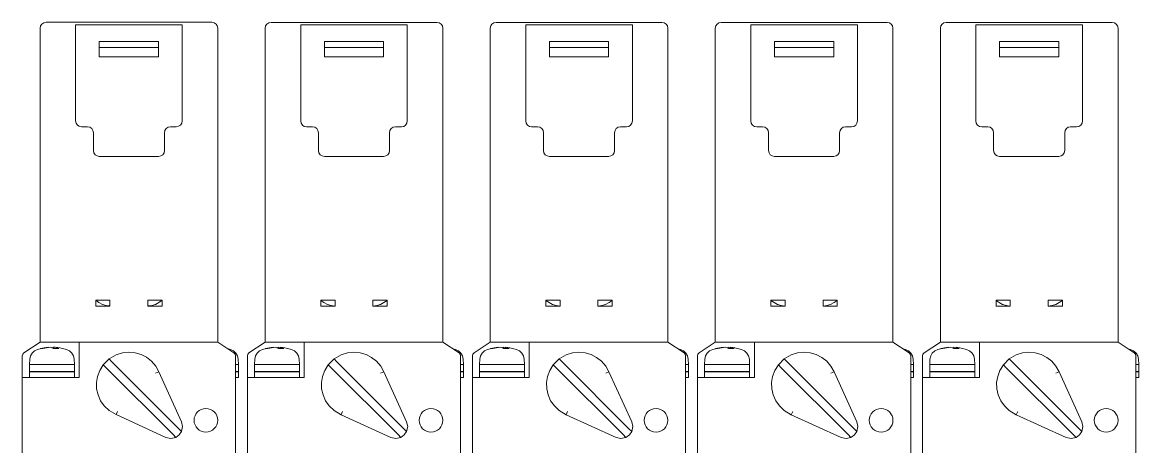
# Model space of a CAD drawing. Header units: millimetres. Extents: x 21 to 785, y 28 to 272.
# Drawn here: x 680.8 to 775, y 167.4 to 203.2 of the extents above; entities that cross this region are included whole.
import ezdxf

# ---------------------------------------------------------------- set-up
doc = ezdxf.new("R2010")
doc.units = ezdxf.units.MM

msp = doc.modelspace()

# ---------------------------------------------------------------- linework, layer by layer
at = {"color": 7, "lineweight": 0}
for points in [[(682.754, 203.219), (682.56, 203.18), (682.401, 203.073), (682.294, 202.914), (682.255, 202.719)], [(682.255, 176.221), (682.255, 202.719)], [(682.754, 203.219), (696.754, 203.219)], [(685.254, 202.999), (694.254, 202.999)], [(685.254, 194.9), (685.254, 202.999)], [(694.254, 194.9), (694.254, 202.999)], [(697.253, 202.719), (697.214, 202.914), (697.107, 203.073), (696.948, 203.18), (696.754, 203.219)], [(697.253, 202.719), (697.253, 176.221)], [(701.75, 203.218), (701.556, 203.179), (701.397, 203.072), (701.29, 202.913), (701.251, 202.718)], [(701.251, 176.22), (701.251, 202.718)], [(701.75, 203.218), (715.75, 203.218)], [(704.25, 202.998), (713.25, 202.998)], [(704.25, 194.899), (704.25, 202.998)], [(713.25, 194.899), (713.25, 202.998)], [(716.249, 202.718), (716.209, 202.913), (716.103, 203.072), (715.944, 203.179), (715.75, 203.218)], [(716.249, 202.718), (716.249, 176.22)], [(720.748, 203.218), (720.554, 203.179), (720.395, 203.072), (720.288, 202.913), (720.249, 202.718)], [(720.249, 176.22), (720.249, 202.718)], [(720.748, 203.218), (734.748, 203.218)], [(723.248, 202.998), (732.248, 202.998)], [(723.248, 194.899), (723.248, 202.998)], [(732.248, 194.899), (732.248, 202.998)], [(735.247, 202.718), (735.207, 202.913), (735.1, 203.072), (734.942, 203.179), (734.748, 203.218)], [(735.247, 202.718), (735.247, 176.22)], [(739.746, 203.218), (739.552, 203.179), (739.393, 203.072), (739.286, 202.913), (739.247, 202.718)], [(739.247, 176.22), (739.247, 202.718)], [(739.746, 203.218), (753.746, 203.218)], [(742.246, 202.998), (751.246, 202.998)], [(742.246, 194.899), (742.246, 202.998)], [(751.246, 194.899), (751.246, 202.998)], [(754.245, 202.718), (754.205, 202.913), (754.098, 203.072), (753.94, 203.179), (753.746, 203.218)], [(754.245, 202.718), (754.245, 176.22)], [(758.744, 203.218), (758.55, 203.179), (758.391, 203.072), (758.284, 202.913), (758.245, 202.718)], [(758.245, 176.22), (758.245, 202.718)], [(758.744, 203.218), (772.744, 203.218)], [(761.243, 202.998), (770.244, 202.998)], [(761.243, 194.899), (761.243, 202.998)], [(770.244, 194.899), (770.244, 202.998)], [(773.243, 202.718), (773.203, 202.913), (773.096, 203.072), (772.938, 203.179), (772.744, 203.218)], [(773.243, 202.718), (773.243, 176.22)], [(687.254, 201.599), (692.254, 201.599)], [(687.254, 201.599), (687.254, 201.1)], [(687.254, 201.1), (687.254, 200.299)], [(687.254, 201.1), (692.254, 201.1)], [(692.254, 201.599), (692.254, 201.1)], [(692.254, 201.1), (692.254, 200.299)], [(706.25, 201.598), (711.249, 201.598)], [(706.25, 201.598), (706.25, 201.099)], [(706.25, 201.099), (706.25, 200.298)], [(706.25, 201.099), (711.249, 201.099)], [(711.249, 201.598), (711.249, 201.099)], [(711.249, 201.099), (711.249, 200.298)], [(725.248, 201.598), (730.247, 201.598)], [(725.248, 201.598), (725.248, 201.099)], [(725.248, 201.099), (725.248, 200.298)], [(725.248, 201.099), (730.247, 201.099)], [(730.247, 201.598), (730.247, 201.099)], [(730.247, 201.099), (730.247, 200.298)], [(744.246, 201.598), (749.245, 201.598)], [(744.246, 201.598), (744.246, 201.099)], [(744.246, 201.099), (744.246, 200.298)], [(744.246, 201.099), (749.245, 201.099)], [(749.245, 201.598), (749.245, 201.099)], [(749.245, 201.099), (749.245, 200.298)], [(763.244, 201.598), (768.243, 201.598)], [(763.244, 201.598), (763.244, 201.099)], [(763.244, 201.099), (763.244, 200.298)], [(763.244, 201.099), (768.243, 201.099)], [(768.243, 201.598), (768.243, 201.099)], [(768.243, 201.099), (768.243, 200.298)], [(687.254, 200.299), (692.254, 200.299)], [(706.25, 200.298), (711.249, 200.298)], [(725.248, 200.298), (730.247, 200.298)], [(744.246, 200.298), (749.245, 200.298)], [(763.244, 200.298), (768.243, 200.298)], [(685.254, 194.9), (685.293, 194.705), (685.401, 194.547), (685.56, 194.44), (685.754, 194.4)], [(686.255, 194.4), (685.754, 194.4)], [(686.754, 193.9), (686.715, 194.095), (686.608, 194.254), (686.449, 194.361), (686.255, 194.4)], [(693.254, 194.4), (693.059, 194.361), (692.9, 194.254), (692.793, 194.095), (692.754, 193.9)], [(693.753, 194.4), (693.254, 194.4)], [(693.753, 194.4), (693.948, 194.44), (694.108, 194.547), (694.215, 194.705), (694.254, 194.9)], [(704.25, 194.899), (704.289, 194.704), (704.396, 194.545), (704.555, 194.438), (704.75, 194.399)], [(705.25, 194.399), (704.75, 194.399)], [(705.75, 193.898), (705.711, 194.093), (705.604, 194.252), (705.445, 194.36), (705.25, 194.399)], [(712.25, 194.399), (712.055, 194.36), (711.896, 194.252), (711.789, 194.093), (711.749, 193.898)], [(712.749, 194.399), (712.25, 194.399)], [(712.749, 194.399), (712.944, 194.438), (713.103, 194.545), (713.211, 194.704), (713.25, 194.899)], [(723.248, 194.899), (723.287, 194.704), (723.394, 194.545), (723.553, 194.438), (723.747, 194.399)], [(724.248, 194.399), (723.747, 194.399)], [(724.748, 193.898), (724.709, 194.093), (724.602, 194.252), (724.443, 194.36), (724.248, 194.399)], [(731.248, 194.399), (731.053, 194.36), (730.894, 194.252), (730.787, 194.093), (730.747, 193.898)], [(731.747, 194.399), (731.248, 194.399)], [(731.747, 194.399), (731.942, 194.438), (732.101, 194.545), (732.209, 194.704), (732.248, 194.899)], [(742.246, 194.899), (742.285, 194.704), (742.392, 194.545), (742.551, 194.438), (742.745, 194.399)], [(743.246, 194.399), (742.745, 194.399)], [(743.746, 193.898), (743.707, 194.093), (743.6, 194.252), (743.441, 194.36), (743.246, 194.399)], [(750.246, 194.399), (750.051, 194.36), (749.892, 194.252), (749.785, 194.093), (749.745, 193.898)], [(750.745, 194.399), (750.246, 194.399)], [(750.745, 194.399), (750.94, 194.438), (751.099, 194.545), (751.207, 194.704), (751.246, 194.899)], [(761.243, 194.899), (761.283, 194.704), (761.39, 194.545), (761.549, 194.438), (761.743, 194.399)], [(762.244, 194.399), (761.743, 194.399)], [(762.744, 193.898), (762.705, 194.093), (762.598, 194.252), (762.439, 194.36), (762.244, 194.399)], [(769.244, 194.399), (769.049, 194.36), (768.89, 194.252), (768.783, 194.093), (768.743, 193.898)], [(769.743, 194.399), (769.244, 194.399)], [(769.743, 194.399), (769.938, 194.438), (770.097, 194.545), (770.205, 194.704), (770.244, 194.899)], [(686.754, 193.9), (686.754, 192.401)], [(692.754, 192.401), (692.754, 193.9)], [(705.75, 193.898), (705.75, 192.399)], [(711.749, 192.399), (711.749, 193.898)], [(724.748, 193.898), (724.748, 192.399)], [(730.747, 192.399), (730.747, 193.898)], [(743.746, 193.898), (743.746, 192.399)], [(749.745, 192.399), (749.745, 193.898)], [(762.744, 193.898), (762.744, 192.399)], [(768.743, 192.399), (768.743, 193.898)], [(686.754, 192.401), (686.794, 192.206), (686.901, 192.047), (687.06, 191.939), (687.254, 191.9)], [(692.254, 191.9), (692.448, 191.939), (692.607, 192.047), (692.714, 192.206), (692.754, 192.401)], [(705.75, 192.399), (705.789, 192.204), (705.896, 192.045), (706.055, 191.938), (706.25, 191.899)], [(711.249, 191.899), (711.444, 191.938), (711.603, 192.045), (711.71, 192.204), (711.749, 192.399)], [(724.748, 192.399), (724.787, 192.204), (724.894, 192.045), (725.053, 191.938), (725.248, 191.899)], [(730.247, 191.899), (730.442, 191.938), (730.601, 192.045), (730.708, 192.204), (730.747, 192.399)], [(743.746, 192.399), (743.785, 192.204), (743.892, 192.045), (744.051, 191.938), (744.246, 191.899)], [(749.245, 191.899), (749.44, 191.938), (749.599, 192.045), (749.706, 192.204), (749.745, 192.399)], [(762.744, 192.399), (762.783, 192.204), (762.89, 192.045), (763.049, 191.938), (763.244, 191.899)], [(768.243, 191.899), (768.438, 191.938), (768.597, 192.045), (768.704, 192.204), (768.743, 192.399)], [(692.254, 191.9), (687.254, 191.9)], [(711.249, 191.899), (706.25, 191.899)], [(730.247, 191.899), (725.248, 191.899)], [(749.245, 191.899), (744.246, 191.899)], [(768.243, 191.899), (763.244, 191.899)], [(686.954, 179.771), (688.154, 179.771)], [(686.954, 179.771), (686.954, 179.266)], [(686.954, 179.751), (687.221, 179.558), (687.514, 179.413), (687.827, 179.317), (688.154, 179.273)], [(686.954, 179.266), (688.154, 179.266)], [(688.154, 179.266), (688.154, 179.771)], [(691.353, 179.771), (692.554, 179.771)], [(691.353, 179.771), (691.353, 179.266)], [(691.353, 179.273), (691.68, 179.317), (691.993, 179.413), (692.287, 179.558), (692.554, 179.751)], [(691.353, 179.266), (692.554, 179.266)], [(692.554, 179.266), (692.554, 179.771)], [(705.95, 179.769), (707.15, 179.769)], [(705.95, 179.769), (705.95, 179.265)], [(705.95, 179.749), (706.217, 179.557), (706.51, 179.412), (706.823, 179.316), (707.15, 179.272)], [(705.95, 179.265), (707.15, 179.265)], [(707.15, 179.265), (707.15, 179.769)], [(710.349, 179.769), (711.55, 179.769)], [(710.349, 179.769), (710.349, 179.265)], [(710.349, 179.272), (710.676, 179.316), (710.989, 179.412), (711.283, 179.557), (711.55, 179.749)], [(710.349, 179.265), (711.55, 179.265)], [(711.55, 179.265), (711.55, 179.769)], [(724.948, 179.769), (726.148, 179.769)], [(724.948, 179.769), (724.948, 179.265)], [(724.948, 179.749), (725.215, 179.557), (725.508, 179.412), (725.821, 179.316), (726.148, 179.272)], [(724.948, 179.265), (726.148, 179.265)], [(726.148, 179.265), (726.148, 179.769)], [(729.347, 179.769), (730.548, 179.769)], [(729.347, 179.769), (729.347, 179.265)], [(729.347, 179.272), (729.674, 179.316), (729.987, 179.412), (730.281, 179.557), (730.548, 179.749)], [(729.347, 179.265), (730.548, 179.265)], [(730.548, 179.265), (730.548, 179.769)], [(743.946, 179.769), (745.146, 179.769)], [(743.946, 179.769), (743.946, 179.265)], [(743.946, 179.749), (744.213, 179.557), (744.506, 179.412), (744.819, 179.316), (745.146, 179.272)], [(743.946, 179.265), (745.146, 179.265)], [(745.146, 179.265), (745.146, 179.769)], [(748.345, 179.769), (749.545, 179.769)], [(748.345, 179.769), (748.345, 179.265)], [(748.345, 179.272), (748.672, 179.316), (748.985, 179.412), (749.279, 179.557), (749.545, 179.749)], [(748.345, 179.265), (749.545, 179.265)], [(749.545, 179.265), (749.545, 179.769)], [(762.944, 179.769), (764.144, 179.769)], [(762.944, 179.769), (762.944, 179.265)], [(762.944, 179.749), (763.211, 179.557), (763.504, 179.412), (763.817, 179.316), (764.144, 179.272)], [(762.944, 179.265), (764.144, 179.265)], [(764.144, 179.265), (764.144, 179.769)], [(767.343, 179.769), (768.543, 179.769)], [(767.343, 179.769), (767.343, 179.265)], [(767.343, 179.272), (767.67, 179.316), (767.983, 179.412), (768.277, 179.557), (768.543, 179.749)], [(767.343, 179.265), (768.543, 179.265)], [(768.543, 179.265), (768.543, 179.769)], [(680.888, 175.314), (682.255, 176.225)], [(682.754, 176.221), (682.255, 176.221)], [(682.754, 176.221), (696.754, 176.221)], [(685.555, 173.226), (685.555, 176.225)], [(696.712, 176.225), (685.555, 176.225)], [(696.712, 176.225), (697.253, 176.225)], [(697.253, 176.221), (696.754, 176.221)], [(697.253, 176.225), (698.62, 175.314)], [(699.884, 175.313), (701.251, 176.224)], [(701.75, 176.22), (701.251, 176.22)], [(701.75, 176.22), (715.75, 176.22)], [(704.551, 173.224), (704.551, 176.224)], [(715.708, 176.224), (704.551, 176.224)], [(715.708, 176.224), (716.249, 176.224)], [(716.249, 176.22), (715.75, 176.22)], [(716.249, 176.224), (717.616, 175.313)], [(718.882, 175.313), (720.249, 176.224)], [(720.748, 176.22), (720.249, 176.22)], [(720.748, 176.22), (734.748, 176.22)], [(723.549, 173.224), (723.549, 176.224)], [(734.706, 176.224), (723.549, 176.224)], [(734.706, 176.224), (735.247, 176.224)], [(735.247, 176.22), (734.748, 176.22)], [(735.247, 176.224), (736.614, 175.313)], [(737.88, 175.313), (739.247, 176.224)], [(739.746, 176.22), (739.247, 176.22)], [(739.746, 176.22), (753.746, 176.22)], [(742.547, 173.224), (742.547, 176.224)], [(753.704, 176.224), (742.547, 176.224)], [(753.704, 176.224), (754.245, 176.224)], [(754.245, 176.22), (753.746, 176.22)], [(754.245, 176.224), (755.612, 175.313)], [(756.878, 175.313), (758.245, 176.224)], [(758.744, 176.22), (758.245, 176.22)], [(758.744, 176.22), (772.744, 176.22)], [(761.545, 173.224), (761.545, 176.224)], [(772.702, 176.224), (761.545, 176.224)], [(772.702, 176.224), (773.243, 176.224)], [(773.243, 176.22), (772.744, 176.22)], [(773.243, 176.224), (774.61, 175.313)], [(680.888, 175.314), (680.79, 175.206), (680.755, 175.065)], [(682.037, 175.608), (681.78, 175.486), (681.577, 175.297), (681.439, 175.056), (681.379, 174.778)], [(682.599, 175.748), (682.037, 175.608)], [(682.285, 175.674), (682.928, 175.801)], [(682.285, 175.674), (682.476, 175.674)], [(682.476, 175.674), (683.119, 175.801)], [(683.385, 175.674), (683.119, 175.801)], [(683.254, 175.736), (683.391, 175.801)], [(683.385, 175.674), (683.846, 175.674)], [(683.51, 175.784), (683.391, 175.801)], [(683.391, 175.801), (683.391, 175.676)], [(683.911, 175.747), (683.581, 175.801)], [(683.846, 175.674), (683.581, 175.801)], [(683.581, 175.801), (683.581, 175.674)], [(684.472, 175.608), (683.911, 175.747)], [(685.13, 174.778), (685.07, 175.056), (684.932, 175.297), (684.728, 175.486), (684.472, 175.608)], [(692.28, 173.712), (692.01, 174.199), (691.659, 174.61), (691.241, 174.939), (690.772, 175.18), (690.266, 175.328), (689.737, 175.376), (689.2, 175.32), (688.669, 175.152), (688.074, 174.802)], [(698.314, 175.608), (698.085, 175.671)], [(698.972, 174.778), (698.912, 175.056), (698.775, 175.297), (698.571, 175.486), (698.314, 175.608)], [(698.753, 175.065), (698.717, 175.206), (698.62, 175.314)], [(699.884, 175.313), (699.786, 175.205), (699.75, 175.064)], [(701.033, 175.606), (700.776, 175.485), (700.573, 175.296), (700.435, 175.054), (700.375, 174.776)], [(701.595, 175.746), (701.033, 175.606)], [(701.281, 175.672), (701.924, 175.8)], [(701.281, 175.672), (701.472, 175.672)], [(701.472, 175.672), (702.114, 175.8)], [(702.381, 175.672), (702.114, 175.8)], [(702.25, 175.735), (702.387, 175.8)], [(702.381, 175.672), (702.842, 175.672)], [(702.506, 175.783), (702.387, 175.8)], [(702.387, 175.8), (702.387, 175.675)], [(702.907, 175.746), (702.576, 175.8)], [(702.842, 175.672), (702.576, 175.8)], [(702.576, 175.8), (702.576, 175.672)], [(703.468, 175.606), (702.907, 175.746)], [(704.126, 174.776), (704.066, 175.054), (703.928, 175.296), (703.724, 175.485), (703.468, 175.606)], [(711.276, 173.711), (711.006, 174.198), (710.655, 174.609), (710.237, 174.937), (709.768, 175.179), (709.262, 175.326), (708.733, 175.375), (708.195, 175.318), (707.664, 175.151), (707.07, 174.801)], [(717.31, 175.606), (717.08, 175.67)], [(717.968, 174.776), (717.908, 175.054), (717.77, 175.296), (717.567, 175.485), (717.31, 175.606)], [(717.749, 175.064), (717.713, 175.205), (717.616, 175.313)], [(718.882, 175.313), (718.784, 175.205), (718.748, 175.064)], [(720.031, 175.606), (719.774, 175.485), (719.571, 175.296), (719.433, 175.054), (719.373, 174.776)], [(720.593, 175.746), (720.031, 175.606)], [(720.279, 175.672), (720.922, 175.8)], [(720.279, 175.672), (720.47, 175.672)], [(720.47, 175.672), (721.112, 175.8)], [(721.379, 175.672), (721.112, 175.8)], [(721.248, 175.735), (721.384, 175.8)], [(721.379, 175.672), (721.84, 175.672)], [(721.504, 175.783), (721.384, 175.8)], [(721.384, 175.8), (721.384, 175.675)], [(721.905, 175.746), (721.574, 175.8)], [(721.84, 175.672), (721.574, 175.8)], [(721.574, 175.8), (721.574, 175.672)], [(722.466, 175.606), (721.905, 175.746)], [(723.124, 174.776), (723.064, 175.054), (722.926, 175.296), (722.722, 175.485), (722.466, 175.606)], [(730.274, 173.711), (730.004, 174.198), (729.653, 174.609), (729.235, 174.937), (728.766, 175.179), (728.26, 175.326), (727.731, 175.375), (727.193, 175.318), (726.662, 175.151), (726.068, 174.801)], [(736.308, 175.606), (736.078, 175.67)], [(736.966, 174.776), (736.906, 175.054), (736.768, 175.296), (736.565, 175.485), (736.308, 175.606)], [(736.746, 175.064), (736.711, 175.205), (736.614, 175.313)], [(737.88, 175.313), (737.782, 175.205), (737.746, 175.064)], [(739.029, 175.606), (738.772, 175.485), (738.569, 175.296), (738.431, 175.054), (738.371, 174.776)], [(739.591, 175.746), (739.029, 175.606)], [(739.277, 175.672), (739.92, 175.8)], [(739.277, 175.672), (739.468, 175.672)], [(739.468, 175.672), (740.11, 175.8)], [(740.377, 175.672), (740.11, 175.8)], [(740.246, 175.735), (740.382, 175.8)], [(740.377, 175.672), (740.838, 175.672)], [(740.502, 175.783), (740.382, 175.8)], [(740.382, 175.8), (740.382, 175.675)], [(740.903, 175.746), (740.572, 175.8)], [(740.838, 175.672), (740.572, 175.8)], [(740.572, 175.8), (740.572, 175.672)], [(741.464, 175.606), (740.903, 175.746)], [(742.122, 174.776), (742.062, 175.054), (741.924, 175.296), (741.72, 175.485), (741.464, 175.606)], [(749.272, 173.711), (749.002, 174.198), (748.651, 174.609), (748.233, 174.937), (747.764, 175.179), (747.258, 175.326), (746.729, 175.375), (746.191, 175.318), (745.66, 175.151), (745.066, 174.801)], [(755.306, 175.606), (755.076, 175.67)], [(755.964, 174.776), (755.904, 175.054), (755.766, 175.296), (755.563, 175.485), (755.306, 175.606)], [(755.744, 175.064), (755.709, 175.205), (755.612, 175.313)], [(756.878, 175.313), (756.78, 175.205), (756.744, 175.064)], [(758.027, 175.606), (757.77, 175.485), (757.566, 175.296), (757.429, 175.054), (757.369, 174.776)], [(758.588, 175.746), (758.027, 175.606)], [(758.275, 175.672), (758.918, 175.8)], [(758.275, 175.672), (758.466, 175.672)], [(758.466, 175.672), (759.108, 175.8)], [(759.375, 175.672), (759.108, 175.8)], [(759.244, 175.735), (759.38, 175.8)], [(759.375, 175.672), (759.836, 175.672)], [(759.5, 175.783), (759.38, 175.8)], [(759.38, 175.8), (759.38, 175.675)], [(759.901, 175.746), (759.57, 175.8)], [(759.836, 175.672), (759.57, 175.8)], [(759.57, 175.8), (759.57, 175.672)], [(760.462, 175.606), (759.901, 175.746)], [(761.12, 174.776), (761.06, 175.054), (760.922, 175.296), (760.718, 175.485), (760.462, 175.606)], [(768.27, 173.711), (768, 174.198), (767.649, 174.609), (767.231, 174.937), (766.762, 175.179), (766.256, 175.326), (765.727, 175.375), (765.189, 175.318), (764.658, 175.151), (764.063, 174.801)], [(774.304, 175.606), (774.074, 175.67)], [(774.962, 174.776), (774.902, 175.054), (774.764, 175.296), (774.561, 175.485), (774.304, 175.606)], [(774.742, 175.064), (774.707, 175.205), (774.61, 175.313)], [(680.755, 173.226), (680.755, 175.065)], [(681.379, 174.778), (681.355, 174.346)], [(681.355, 174.346), (685.154, 174.346)], [(685.154, 174.335), (681.355, 174.335)], [(681.355, 174.335), (681.355, 173.735)], [(682.766, 174.335), (683.116, 174.335)], [(685.154, 174.346), (685.13, 174.778)], [(685.154, 173.735), (685.154, 174.335)], [(688.074, 174.802), (687.578, 174.308)], [(688.287, 174.588), (688.074, 174.802)], [(688.287, 174.588), (693.966, 168.913)], [(698.753, 175.065), (698.753, 160.625)], [(698.753, 174.346), (698.997, 174.346)], [(698.997, 174.335), (698.753, 174.335)], [(698.997, 174.346), (698.972, 174.778)], [(698.997, 173.735), (698.997, 174.335)], [(699.75, 173.224), (699.75, 175.064)], [(700.375, 174.776), (700.351, 174.344)], [(700.351, 174.344), (704.15, 174.344)], [(704.15, 174.334), (700.351, 174.334)], [(700.351, 174.334), (700.351, 173.734)], [(701.762, 174.334), (702.112, 174.334)], [(704.15, 174.344), (704.126, 174.776)], [(704.15, 173.734), (704.15, 174.334)], [(707.07, 174.801), (706.574, 174.306)], [(707.283, 174.587), (707.07, 174.801)], [(707.283, 174.587), (712.962, 168.911)], [(717.749, 175.064), (717.749, 160.624)], [(717.749, 174.344), (717.993, 174.344)], [(717.993, 174.334), (717.749, 174.334)], [(717.993, 174.344), (717.968, 174.776)], [(717.993, 173.734), (717.993, 174.334)], [(718.748, 173.224), (718.748, 175.064)], [(719.373, 174.776), (719.349, 174.344)], [(719.349, 174.344), (723.148, 174.344)], [(723.148, 174.334), (719.349, 174.334)], [(719.349, 174.334), (719.349, 173.734)], [(720.76, 174.334), (721.11, 174.334)], [(723.148, 174.344), (723.124, 174.776)], [(723.148, 173.734), (723.148, 174.334)], [(726.068, 174.801), (725.572, 174.306)], [(726.281, 174.587), (726.068, 174.801)], [(726.281, 174.587), (731.96, 168.911)], [(736.746, 175.064), (736.746, 160.624)], [(736.746, 174.344), (736.991, 174.344)], [(736.991, 174.334), (736.746, 174.334)], [(736.991, 174.344), (736.966, 174.776)], [(736.991, 173.734), (736.991, 174.334)], [(737.746, 173.224), (737.746, 175.064)], [(738.371, 174.776), (738.347, 174.344)], [(738.347, 174.344), (742.146, 174.344)], [(742.146, 174.334), (738.347, 174.334)], [(738.347, 174.334), (738.347, 173.734)], [(739.758, 174.334), (740.108, 174.334)], [(742.146, 174.344), (742.122, 174.776)], [(742.146, 173.734), (742.146, 174.334)], [(745.066, 174.801), (744.57, 174.306)], [(745.279, 174.587), (745.066, 174.801)], [(745.279, 174.587), (750.958, 168.911)], [(755.744, 175.064), (755.744, 160.624)], [(755.744, 174.344), (755.989, 174.344)], [(755.989, 174.334), (755.744, 174.334)], [(755.989, 174.344), (755.964, 174.776)], [(755.989, 173.734), (755.989, 174.334)], [(756.744, 173.224), (756.744, 175.064)], [(757.369, 174.776), (757.345, 174.344)], [(757.345, 174.344), (761.144, 174.344)], [(761.144, 174.334), (757.345, 174.334)], [(757.345, 174.334), (757.345, 173.734)], [(758.756, 174.334), (759.106, 174.334)], [(761.144, 174.344), (761.12, 174.776)], [(761.144, 173.734), (761.144, 174.334)], [(764.063, 174.801), (763.568, 174.306)], [(764.277, 174.587), (764.063, 174.801)], [(764.277, 174.587), (769.956, 168.911)], [(774.742, 175.064), (774.742, 160.624)], [(774.742, 174.344), (774.986, 174.344)], [(774.986, 174.334), (774.742, 174.334)], [(774.986, 174.344), (774.962, 174.776)], [(774.986, 173.734), (774.986, 174.334)], [(685.154, 173.735), (681.355, 173.735)], [(681.355, 173.725), (685.154, 173.725)], [(681.355, 173.725), (681.355, 173.226)], [(685.154, 173.226), (685.154, 173.725)], [(687.578, 174.308), (687.284, 173.835), (687.095, 173.328), (687.01, 172.804), (687.026, 172.276), (687.143, 171.762), (687.357, 171.275), (687.668, 170.833), (688.072, 170.449), (688.669, 170.1)], [(687.578, 174.308), (687.793, 174.093)], [(693.474, 168.414), (687.793, 174.093)], [(692.28, 173.712), (692.006, 173.59)], [(692.28, 173.712), (694.199, 169.506)], [(698.997, 173.735), (698.753, 173.735)], [(698.753, 173.725), (698.997, 173.725)], [(698.997, 173.226), (698.997, 173.725)], [(704.15, 173.734), (700.351, 173.734)], [(700.351, 173.724), (704.15, 173.724)], [(700.351, 173.724), (700.351, 173.224)], [(704.15, 173.224), (704.15, 173.724)], [(706.574, 174.306), (706.28, 173.834), (706.091, 173.327), (706.006, 172.802), (706.022, 172.275), (706.139, 171.76), (706.353, 171.274), (706.664, 170.831), (707.068, 170.448), (707.664, 170.098)], [(706.574, 174.306), (706.788, 174.092)], [(712.47, 168.413), (706.788, 174.092)], [(711.276, 173.711), (711.002, 173.589)], [(711.276, 173.711), (713.194, 169.504)], [(717.993, 173.734), (717.749, 173.734)], [(717.749, 173.724), (717.993, 173.724)], [(717.993, 173.224), (717.993, 173.724)], [(723.148, 173.734), (719.349, 173.734)], [(719.349, 173.724), (723.148, 173.724)], [(719.349, 173.724), (719.349, 173.224)], [(723.148, 173.224), (723.148, 173.724)], [(725.572, 174.306), (725.278, 173.834), (725.089, 173.327), (725.004, 172.802), (725.02, 172.275), (725.137, 171.76), (725.351, 171.274), (725.662, 170.831), (726.066, 170.448), (726.662, 170.098)], [(725.572, 174.306), (725.786, 174.092)], [(731.468, 168.413), (725.786, 174.092)], [(730.274, 173.711), (730, 173.589)], [(730.274, 173.711), (732.192, 169.504)], [(736.991, 173.734), (736.746, 173.734)], [(736.746, 173.724), (736.991, 173.724)], [(736.991, 173.224), (736.991, 173.724)], [(742.146, 173.734), (738.347, 173.734)], [(738.347, 173.724), (742.146, 173.724)], [(738.347, 173.724), (738.347, 173.224)], [(742.146, 173.224), (742.146, 173.724)], [(744.57, 174.306), (744.275, 173.834), (744.087, 173.327), (744.002, 172.802), (744.018, 172.275), (744.135, 171.76), (744.349, 171.274), (744.659, 170.831), (745.064, 170.448), (745.66, 170.098)], [(744.57, 174.306), (744.784, 174.092)], [(750.466, 168.413), (744.784, 174.092)], [(749.272, 173.711), (748.998, 173.589)], [(749.272, 173.711), (751.19, 169.504)], [(755.989, 173.734), (755.744, 173.734)], [(755.744, 173.724), (755.989, 173.724)], [(755.989, 173.224), (755.989, 173.724)], [(761.144, 173.734), (757.345, 173.734)], [(757.345, 173.724), (761.144, 173.724)], [(757.345, 173.724), (757.345, 173.224)], [(761.144, 173.224), (761.144, 173.724)], [(763.568, 174.306), (763.273, 173.834), (763.085, 173.327), (762.999, 172.802), (763.016, 172.275), (763.133, 171.76), (763.347, 171.274), (763.657, 170.831), (764.062, 170.448), (764.658, 170.098)], [(763.568, 174.306), (763.782, 174.092)], [(769.464, 168.413), (763.782, 174.092)], [(768.27, 173.711), (767.996, 173.589)], [(768.27, 173.711), (770.188, 169.504)], [(774.986, 173.734), (774.742, 173.734)], [(774.742, 173.724), (774.986, 173.724)], [(774.986, 173.224), (774.986, 173.724)], [(680.755, 160.625), (680.755, 173.226)], [(680.755, 173.226), (681.055, 173.226)], [(685.555, 173.226), (681.055, 173.226)], [(698.753, 173.226), (698.997, 173.226)], [(699.75, 160.624), (699.75, 173.224)], [(699.75, 173.224), (700.051, 173.224)], [(704.551, 173.224), (700.051, 173.224)], [(717.749, 173.224), (717.993, 173.224)], [(718.748, 160.624), (718.748, 173.224)], [(718.748, 173.224), (719.048, 173.224)], [(723.549, 173.224), (719.048, 173.224)], [(736.746, 173.224), (736.991, 173.224)], [(737.746, 160.624), (737.746, 173.224)], [(737.746, 173.224), (738.046, 173.224)], [(742.547, 173.224), (738.046, 173.224)], [(755.744, 173.224), (755.989, 173.224)], [(756.744, 160.624), (756.744, 173.224)], [(756.744, 173.224), (757.044, 173.224)], [(761.545, 173.224), (757.044, 173.224)], [(774.742, 173.224), (774.986, 173.224)], [(688.79, 170.373), (688.669, 170.1)], [(692.874, 168.18), (688.669, 170.1)], [(707.786, 170.372), (707.664, 170.098)], [(711.87, 168.179), (707.664, 170.098)], [(726.784, 170.372), (726.662, 170.098)], [(730.868, 168.179), (726.662, 170.098)], [(745.782, 170.372), (745.66, 170.098)], [(749.866, 168.179), (745.66, 170.098)], [(764.779, 170.372), (764.658, 170.098)], [(768.864, 168.179), (764.658, 170.098)], [(693.708, 168.181), (693.999, 168.385), (694.201, 168.678)], [(694.201, 168.678), (693.966, 168.913)], [(694.201, 168.678), (694.289, 169.092), (694.199, 169.506)], [(712.703, 168.18), (712.995, 168.384), (713.197, 168.677)], [(713.197, 168.677), (712.962, 168.911)], [(713.197, 168.677), (713.285, 169.091), (713.194, 169.504)], [(731.701, 168.18), (731.993, 168.384), (732.195, 168.677)], [(732.195, 168.677), (731.96, 168.911)], [(732.195, 168.677), (732.283, 169.091), (732.192, 169.504)], [(750.699, 168.18), (750.991, 168.384), (751.193, 168.677)], [(751.193, 168.677), (750.958, 168.911)], [(751.193, 168.677), (751.281, 169.091), (751.19, 169.504)], [(769.697, 168.18), (769.989, 168.384), (770.191, 168.677)], [(770.191, 168.677), (769.956, 168.911)], [(770.191, 168.677), (770.279, 169.091), (770.188, 169.504)], [(692.874, 168.18), (693.291, 168.09), (693.708, 168.181)], [(693.474, 168.414), (693.708, 168.181)], [(711.87, 168.179), (712.287, 168.089), (712.703, 168.18)], [(712.47, 168.413), (712.703, 168.18)], [(730.868, 168.179), (731.285, 168.089), (731.701, 168.18)], [(731.468, 168.413), (731.701, 168.18)], [(749.866, 168.179), (750.283, 168.089), (750.699, 168.18)], [(750.466, 168.413), (750.699, 168.18)], [(768.864, 168.179), (769.281, 168.089), (769.697, 168.18)], [(769.464, 168.413), (769.697, 168.18)]]:
    msp.add_lwpolyline(points, dxfattribs=at)
for centre in [(696.253, 169.625), (715.249, 169.624), (734.247, 169.624), (753.245, 169.624), (772.243, 169.624)]:
    msp.add_circle(centre, 1, dxfattribs=at)

doc.saveas('drawing.dxf')
